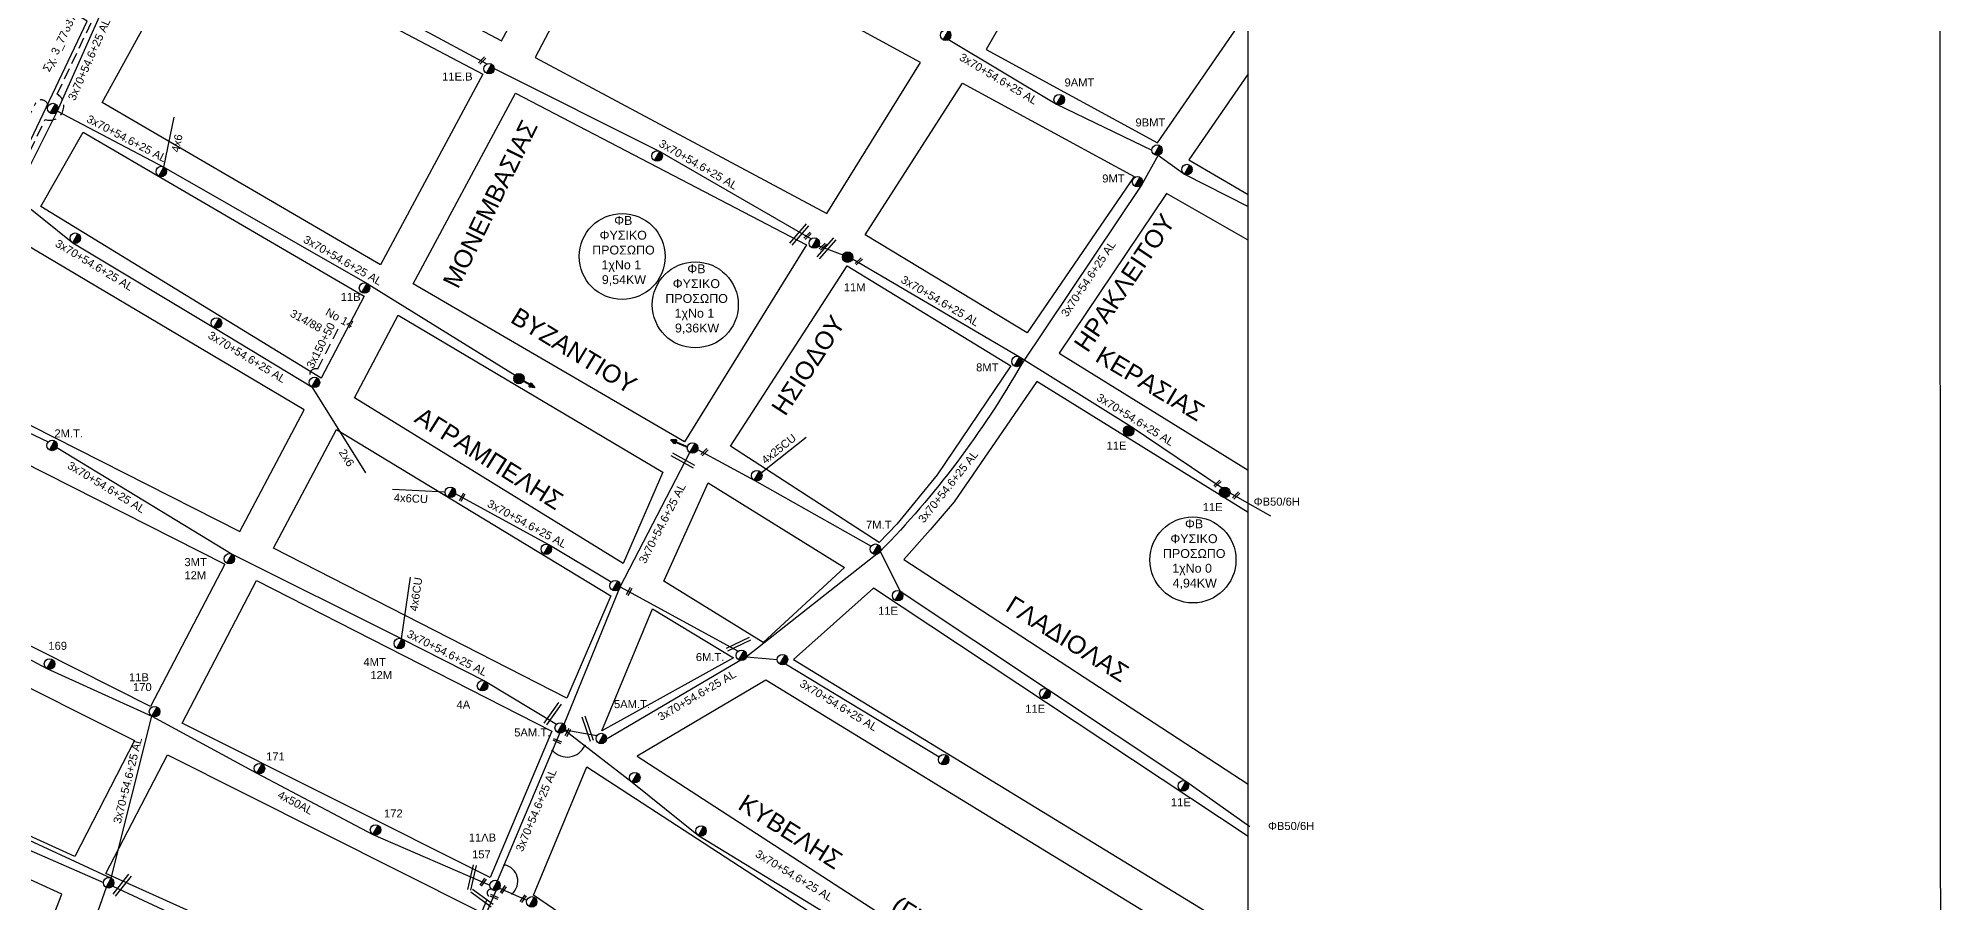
# Model space of a CAD drawing. Header units: millimetres. Extents: x 855 to 3091, y 750 to 2767.
# Drawn here: x 2662.5 to 3090.6, y 1259.4 to 1453.9 of the extents above; entities that cross this region are included whole.
import ezdxf
from ezdxf.enums import TextEntityAlignment as Align

# ---------------------------------------------------------------- set-up
doc = ezdxf.new("R2010")
doc.units = ezdxf.units.MM
doc.linetypes.add('DASHED', pattern=[19.05, 12.7, -6.35])
for name, color, linetype, lineweight in [('2x6', 7, 'SYN_LINE', 30), ('3x150+50', 7, 'Continuous', 30), ('3x150+50 XLPE', 7, 'SYN_LINE', 30), ('3x70+54.6+25 AL', 7, 'SYN_LINE', 30), ('4x16', 7, 'Continuous', 30), ('4x25CU', 7, 'Continuous', 30), ('4x50AL', 7, 'Continuous', 30), ('4x6', 7, 'SYN_LINE', 30), ('4x6CU', 7, 'Continuous', 30), ('Υπόβαθρο ΔΕΗ', 7, 'Continuous', 30)]:
    doc.layers.add(name, color=color, linetype=linetype, lineweight=lineweight)
for name, color, linetype in [('TEXT ΚΑΛΩΔΙΩΝ', 7, 'Continuous'), ('Άγνωστα', 7, 'Continuous'), ('Επίτονοι', 7, 'Continuous'), ('Επιγραφές - Σχήματα', 7, 'Continuous'), ('Μηχανική τομή', 7, 'Continuous'), ('Στύλος Ξύλινος', 7, 'Continuous'), ('Στύλος Ξύλινος @ 1', 7, 'Continuous'), ('Στύλος ΦΜ', 7, 'Continuous'), ('Στύλος ΦΜ @ 1', 7, 'Continuous'), ('Συνδέσεις', 7, 'Continuous'), ('Τομή', 7, 'Continuous')]:
    doc.layers.add(name, color=color, linetype=linetype)
doc.styles.add('arial', font='arial.ttf')
doc.styles.get("Standard").update_dxf_attribs({"font": 'arial.ttf'})
doc.linetypes.add('SYN_LINE', pattern='A,0.5,-0.0001,["/\\/\\/\\/",Standard,S=0.1,R=0,X=0,Y=-0.05],-0.25', length=0.7501)

# ---------------------------------------------------------------- blocks, each defined once
blk = doc.blocks.new('ΥΠΑΡΧΩΝ ΤΣΙΜΕΝΤΕΝΙΟΣ ΣΤΥΛΟΣ')
at = {"layer": 'Στύλος ΦΜ'}
blk.add_hatch(color=7, dxfattribs=at).paths.add_polyline_path([(-1.29, -2.28, 0.574793), (2.62, 0, 0.268822), (1.3, 2.27)])
at = {"layer": 'Στύλος ΦΜ', "color": 7}
blk.add_line((-1.29, -2.28), (1.3, 2.27), dxfattribs=at)
blk.add_circle((0, 0), 2.62, dxfattribs=at)
at = {"layer": 'Στύλος ΦΜ', "flags": 4}
for tag, p in [('ΑΡΙΘΜΟΣ', (-4.68, 8.05)), ('ΤΥΠΟΣ', (-4.91, 3.03))]:
    blk.add_attdef(tag, p, '', height=4, dxfattribs=at)
blk = doc.blocks.new('ΥΠΑΡΧΩΝ ΞΥΛΙΝΟΣ ΣΤΥΛΟΣ')
at = {"layer": 'Στύλος Ξύλινος'}
h = blk.add_hatch(color=7, dxfattribs=at)
h.paths.add_polyline_path([(-2.62, 0, 0.270008), (-1.29, -2.28), (1.3, 2.27, 0.576266)])
h.paths.add_polyline_path([(-1.29, -2.28, 0.574793), (2.62, 0, 0.268822), (1.3, 2.27)])
at = {"layer": 'Στύλος Ξύλινος', "color": 7}
blk.add_line((-1.29, -2.28), (1.3, 2.27), dxfattribs=at)
blk.add_circle((0, 0), 2.62, dxfattribs=at)
at = {"layer": 'Στύλος Ξύλινος', "flags": 4}
for tag, p in [('ΑΡΙΘΜΟΣ', (-4.91, 8.6)), ('ΤΥΠΟΣ', (-4.85, 3.39))]:
    blk.add_attdef(tag, p, '', height=4, dxfattribs=at)
blk = doc.blocks.new('ΕΠΙΤΟΝΟΣ')
at = {"layer": 'Επίτονοι', "lineweight": 40, "ltscale": 40}
blk.add_hatch(color=256, dxfattribs=at).paths.add_polyline_path([(-1.13, 6.47), (0, 9.1), (1.13, 6.47)])
for p, q in [((-1.13, 6.47), (0, 9.1)), ((1.13, 6.47), (-1.13, 6.47)), ((-1.13, 6.47), (0, 6.47)), ((0, 9.1), (1.13, 6.47)), ((0, 6.47), (0, 0))]:
    blk.add_line(p, q, dxfattribs=at)
blk = doc.blocks.new('ΤΟΜΗ')
at = {"layer": 'Τομή', "ltscale": 40}
for p, q in [((-5.7, 0), (17.1, 0)), ((-5.7, -2.8), (17.1, -2.8))]:
    blk.add_line(p, q, dxfattribs=at)
blk = doc.blocks.new('ΜΗΧΑΝΙΚΗ ΤΟΜΗ')
at = {"layer": 'Μηχανική τομή', "ltscale": 40}
for p, q in [((-1.9, 0.8), (5.7, 0.8)), ((-1.9, -0.8), (5.7, -0.8))]:
    blk.add_line(p, q, dxfattribs=at)
blk = doc.blocks.new('_ΣΥΝΔΕΣΗ')
at = {"layer": 'Συνδέσεις', "linetype": 'SYN_LINE', "ltscale": 40}
blk.add_hatch(color=256, dxfattribs=at).paths.add_polyline_path([(0.5, 0, 1), (-0.5, 0, 1)])
at = {"layer": 'Συνδέσεις'}
blk.add_circle((0, 0), 0.5, dxfattribs=at)

msp = doc.modelspace()

# ---------------------------------------------------------------- linework, layer by layer
at = {"lineweight": -3, "ltscale": 0.2}
for centre in [(2793.82, 1404.78), (2810.27, 1393.9), (2922.19, 1336.54)]:
    msp.add_circle(centre, 9.67, dxfattribs=at)
at = {"layer": '2x6', "color": 6, "linetype": 'SYN_LINE', "lineweight": -3, "ltscale": 15}
msp.add_lwpolyline([(2724.04, 1375.44), (2736.09, 1356.13)], dxfattribs=at)
at = {"layer": '3x150+50', "lineweight": -3}
msp.add_lwpolyline([(876.93, 763.69), (2934.6, 763.16), (2934.6, 1746.06), (876.93, 1746.06)], close=True, dxfattribs=at)
at = {"layer": '3x150+50', "color": 6, "linetype": 'DASHED', "lineweight": -3, "ltscale": 0.2}
for points in [[(2646.01, 1442.42), (2659.91, 1435.3), (2661.85, 1439.16, -0.764867), (2664.71, 1438.57, -0.710555)], [(2729.9, 1388.46), (2725.32, 1379.45, 0.779635), (2723.87, 1377.37, -4.415928)]]:
    msp.add_lwpolyline(points, format="xyb", dxfattribs=at)
at = {"layer": '3x150+50', "color": 5, "linetype": 'DASHED', "lineweight": -3, "ltscale": 0.2}
msp.add_lwpolyline([(2750.28, 1232.8, -0.94642), (2751.98, 1233.16), (2763.8, 1260.97, -0.783204), (2764.41, 1262.47, 3.588148)], format="xyb", dxfattribs=at)
at = {"layer": '3x150+50 XLPE', "color": 2, "linetype": 'DASHED', "lineweight": -3, "ltscale": 0.2}
msp.add_lwpolyline([(2537.71, 1473.39, -0.533135), (2542.28, 1467.87), (2646.98, 1399.75), (2654.72, 1416.01, -0.729508), (2657.35, 1421.53), (2664.03, 1435.56, 0.876727), (2666.77, 1441.31), (2676.17, 1461.04, -0.977185), (2676.36, 1462.45)], format="xyb", dxfattribs=at)
at = {"layer": '3x70+54.6+25 AL', "color": 2, "linetype": 'SYN_LINE', "lineweight": -3, "ltscale": 15}
for points in [[(2695.14, 1489.29), (2714.8, 1474.44), (2728.21, 1467.07), (2763.39, 1448.08)], [(2765.05, 1447.09), (2802.28, 1428.4), (2836.36, 1408.76)]]:
    msp.add_lwpolyline(points, dxfattribs=at)
at = {"layer": '3x70+54.6+25 AL', "color": 6, "linetype": 'SYN_LINE', "lineweight": -3, "ltscale": 15}
for points in [[(2647.7, 1399.44), (2657.22, 1418.34), (2666.84, 1437.57), (2677.74, 1462.11)], [(2666.8, 1437.48), (2690.75, 1424.9), (2736.46, 1398.71), (2769.73, 1378.11)], [(2657.22, 1418.34), (2670.24, 1407.88), (2701.99, 1388.8), (2724.04, 1375.44)], [(2636.41, 1376.55), (2664.73, 1363.07)], [(2666.68, 1361.8), (2706.08, 1337.83), (2744.29, 1318.77), (2763.01, 1309.26), (2779.08, 1299.61)]]:
    msp.add_lwpolyline(points, dxfattribs=at)
at = {"layer": '3x70+54.6+25 AL', "color": 62, "linetype": 'SYN_LINE', "lineweight": -3, "ltscale": 15}
for points in [[(2867.24, 1453.56), (2891.53, 1439.02), (2912.94, 1428.67)], [(2914.4, 1427.57), (2920.26, 1423.3), (2934.6, 1416.01)], [(2830.59, 1313.19), (2865.14, 1292.24)]]:
    msp.add_lwpolyline(points, dxfattribs=at)
at = {"layer": '3x70+54.6+25 AL', "color": 62, "linetype": 'SYN_LINE', "lineweight": -3, "ltscale": 7}
for points in [[(2914.4, 1427.57), (2910.7, 1420.96)], [(2821.76, 1314.73), (2828.7, 1314.11)]]:
    msp.add_lwpolyline(points, dxfattribs=at)
at = {"layer": '3x70+54.6+25 AL', "color": 62, "linetype": 'SYN_LINE', "lineweight": -3, "ltscale": 15}
msp.add_lwpolyline([(2910.7, 1420.96), (2883.63, 1380.59, -0.063687), (2851.84, 1338.41), (2821.76, 1314.73), (2790.29, 1296.24)], format="xyb", dxfattribs=at)
at = {"layer": '3x70+54.6+25 AL', "color": 1, "linetype": 'SYN_LINE', "lineweight": -3, "ltscale": 7}
msp.add_lwpolyline([(2838.02, 1407.15), (2843.46, 1405.12)], dxfattribs=at)
at = {"layer": '3x70+54.6+25 AL', "color": 1, "linetype": 'SYN_LINE', "lineweight": -3, "ltscale": 15}
for points in [[(2845.66, 1404.29), (2883.19, 1382.2), (2908.31, 1366.55), (2928.79, 1352.76)], [(2810.79, 1361.41), (2823.52, 1354.46), (2849.85, 1339.65)], [(2930.52, 1351.63), (2939.62, 1346.46)], [(2851.84, 1338.41), (2856.38, 1329.54)], [(2856.38, 1329.54), (2889.48, 1307.5), (2920.6, 1286.75), (2935, 1276.61)], [(2595.5, 1297.16), (2625.29, 1289.12), (2647.1, 1279.68), (2678.93, 1264.94), (2688.07, 1301.39)]]:
    msp.add_lwpolyline(points, dxfattribs=at)
at = {"layer": '3x70+54.6+25 AL', "color": 27, "linetype": 'SYN_LINE', "lineweight": -3, "ltscale": 15}
for points in [[(2780.74, 1299.58), (2793.38, 1330.48), (2809.07, 1360.69)], [(2791.34, 1331.52), (2777.34, 1339.96), (2756.31, 1351.42)], [(2793.38, 1330.48), (2819.93, 1316.02)], [(2765.81, 1264.34), (2779.8, 1297.58)], [(2780.94, 1298.22), (2796.08, 1286.54), (2810.98, 1274.56), (2839.28, 1257.33)], [(2752.28, 1231.42), (2765.45, 1262.17)]]:
    msp.add_lwpolyline(points, dxfattribs=at)
at = {"layer": '3x70+54.6+25 AL', "color": 62, "linetype": 'SYN_LINE', "lineweight": -3, "ltscale": 8}
msp.add_lwpolyline([(2788.12, 1296.98), (2780.94, 1298.22)], dxfattribs=at)
at = {"layer": '3x70+54.6+25 AL', "color": 173, "linetype": 'SYN_LINE', "lineweight": -3, "ltscale": 15}
for points in [[(2595.1, 1295.63), (2624.13, 1287.08), (2645.93, 1277.63), (2677.16, 1263.98)], [(2677.76, 1262.89), (2667.84, 1234.73), (2664.45, 1225.37), (2651.08, 1191.51), (2632.32, 1159.99)]]:
    msp.add_lwpolyline(points, dxfattribs=at)
at = {"layer": '3x70+54.6+25 AL', "color": 133, "linetype": 'SYN_LINE', "lineweight": -3, "ltscale": 15}
msp.add_lwpolyline([(2679.27, 1263.2), (2718.78, 1244.7), (2740.39, 1235.65)], dxfattribs=at)
at = {"layer": '4x16', "color": 27, "linetype": 'Continuous', "lineweight": -3, "ltscale": 0.2}
msp.add_lwpolyline([(2766.26, 1262.74), (2772.36, 1260)], dxfattribs=at)
at = {"layer": '4x25CU', "color": 1, "linetype": 'SYN_LINE', "lineweight": -3, "ltscale": 15}
msp.add_lwpolyline([(2825.11, 1356.09), (2835.19, 1364.12)], dxfattribs=at)
at = {"layer": '4x50AL', "color": 1, "linetype": 'Continuous', "lineweight": -3, "ltscale": 0.2}
msp.add_lwpolyline([(2622.76, 1334.32), (2664.45, 1312.12), (2688.07, 1301.39), (2711.67, 1288.58), (2737.78, 1274.8), (2764.05, 1263.39)], dxfattribs=at)
at = {"layer": '4x6', "color": 6, "linetype": 'SYN_LINE', "lineweight": -3, "ltscale": 15}
msp.add_lwpolyline([(2690.75, 1424.9), (2693.05, 1436.08)], dxfattribs=at)
at = {"layer": '4x6CU', "color": 27, "linetype": 'SYN_LINE', "lineweight": -3, "ltscale": 15}
msp.add_lwpolyline([(2754.01, 1351.81), (2742.16, 1352.38)], dxfattribs=at)
at = {"layer": '4x6CU', "color": 6, "linetype": 'SYN_LINE', "lineweight": -3, "ltscale": 15}
msp.add_lwpolyline([(2744.17, 1318.83), (2746.19, 1332.67)], dxfattribs=at)
at = {"layer": 'Επιγραφές - Σχήματα', "lineweight": -3}
msp.add_lwpolyline([(854.53, 1772.42), (3089.94, 1772.28), (3090.64, 753.14), (854.53, 753.28)], close=True, dxfattribs=at)
at = {"layer": 'Υπόβαθρο ΔΕΗ', "lineweight": -3}
for points in [[(2550.14, 1532.16), (2533.65, 1513.59), (2531.78, 1509.41), (2530.82, 1504.91), (2533.77, 1487.63), (2539.3, 1471), (2646.57, 1401.21), (2673.49, 1457.74), (2550.14, 1532.16)], [(2934.6, 1466.82), (2896.6, 1487.69), (2875.67, 1451.35), (2914.22, 1430.31), (2934.6, 1459.89)], [(2934.6, 1445.89), (2921.29, 1426.52), (2934.6, 1418.7)], [(2934.6, 1408.45), (2916.28, 1418.93), (2892.09, 1383.03), (2934.6, 1356.74)], [(2934.6, 1347.18), (2887.07, 1376.64), (2868.5, 1349.58), (2863.08, 1343.3), (2857.18, 1336.64), (2934.6, 1286.14)], [(2934.6, 1274.33), (2850.37, 1330.19), (2832.37, 1314.11), (2934.6, 1251.69)], [(2934.6, 1243.15), (2826.16, 1309.46), (2797.16, 1292.42), (2934.6, 1203.35)], [(2594.83, 1294.73), (2559.98, 1234.74), (2642.9, 1197.81), (2667.79, 1261.38), (2594.83, 1294.73)]]:
    msp.add_lwpolyline(points, dxfattribs=at)
for points in [[(2766.65, 1453.29), (2778.08, 1474.36), (2785.33, 1470.69), (2774.27, 1449.54), (2839.86, 1414.44), (2860.91, 1448.4), (2723.62, 1523.18), (2703.19, 1487.04)], [(2698.85, 1479.37), (2762.47, 1445.82), (2739.44, 1402.87), (2676.87, 1439.41)], [(2870.35, 1443.74), (2908.99, 1422.77), (2884.87, 1387.64), (2848.49, 1409.68)], [(2769.82, 1441.48), (2835.31, 1407.41), (2807.82, 1363.07), (2746.84, 1398.62)], [(2672.62, 1432.77), (2735.78, 1395.85), (2726.09, 1377.43), (2663.05, 1415.99)], [(2659.37, 1407.66), (2654.69, 1390.2), (2645.24, 1374.68), (2707.83, 1342.95), (2722.3, 1370.32)], [(2844.46, 1402.7), (2881.23, 1380.2), (2864.7, 1355.71), (2855.63, 1344.61), (2851.62, 1340.44), (2818.2, 1362.11)], [(2743.42, 1391.59), (2803, 1356.27), (2794.04, 1335.71), (2733.6, 1373.02)], [(2641.18, 1367.59), (2704.45, 1335.6), (2687.71, 1303.54), (2621.67, 1336.85)], [(2729.6, 1365.85), (2791.25, 1328.46), (2781.36, 1305.42), (2715.37, 1339.16)], [(2813.17, 1353.91), (2843.79, 1334.8), (2825.53, 1317.97), (2803.22, 1331.73)], [(2711.59, 1331.88), (2778.03, 1298.01), (2764.13, 1265.08), (2694.84, 1299.84)], [(2617.19, 1329.43), (2684.14, 1295.96), (2670.7, 1269.81), (2600.31, 1301.94)], [(2800.64, 1325.51), (2818.89, 1314.51), (2789.23, 1298.09)], [(2691.55, 1292.7), (2761.16, 1257.78), (2750.24, 1233.31), (2677.7, 1266.02)], [(2785.91, 1289.98), (2871.51, 1234.34), (2852.19, 1207.65), (2773.89, 1261.13)]]:
    msp.add_lwpolyline(points, close=True, dxfattribs=at)
for centre, radius, start, end in [((2781.44, 1296.55), 4.34, 221.1322, 335.9614), ((2766.58, 1264.28), 3.77, 311.7534, 78.3845)]:
    msp.add_arc(centre, radius, start, end, dxfattribs=at)

# ---------------------------------------------------------------- block references
at = {"layer": 'Επίτονοι', "lineweight": -3}
for p, xscale, yscale, zscale, rotation in [((2770.6, 1377.32), 0.4499999999998181, 0.4499999999998181, 0.4499999999998181, 240.4130067764014), ((2808.49, 1361.94), 0.449999999999818, 0.449999999999818, 0.449999999999818, 66.30421483299578)]:
    msp.add_blockref('ΕΠΙΤΟΝΟΣ', p, dxfattribs=dict(at, xscale=xscale, yscale=yscale, zscale=zscale, rotation=rotation))
at = {"layer": 'Μηχανική τομή', "lineweight": -3, "zscale": 0.4999999999999997}
for p, xscale, yscale, rotation in [((2762.68, 1449.18), 0.2499999999999997, 0.2499999999999997, 223.4586201510506), ((2835.88, 1409.76), 0.2499999999999997, 0.2499999999999997, 223.4586201510506), ((2839.29, 1407.34), 0.2499999999999997, 0.2499999999999997, 223.4586201510506), ((2847.37, 1404.01), 0.2499999999999997, 0.2499999999999997, 223.4586201510506), ((2812.69, 1361.09), 0.2499999999999997, 0.2499999999999997, 223.4586201510506), ((2928.03, 1354.02), 0.2499999999999997, 0.2499999999999997, 223.4586201510506), ((2757.67, 1350.26), 0.2499999999999996, 0.2499999999999996, 61.40800938853786), ((2932.26, 1351.36), 0.2499999999999997, 0.2499999999999997, 223.4586201510506), ((2795.22, 1329.06), 0.2499999999999996, 0.2499999999999996, 61.40800938853786), ((2781.43, 1297.35), 0.2499999999999996, 0.2499999999999996, 61.40800938853786), ((2778.76, 1296.04), 0.2499999999999996, 0.2499999999999996, 336.5673870650123), ((2762.76, 1264.46), 0.2499999999999997, 0.2499999999999997, 234.9952030051229), ((2767.33, 1262.78), 0.2499999999999997, 0.2499999999999997, 234.9952030051229), ((2764.55, 1260.99), 0.2499999999999996, 0.2499999999999996, 336.5673870650123), ((2771.82, 1260.75), 0.2499999999999997, 0.2499999999999997, 234.9952030051229)]:
    msp.add_blockref('ΜΗΧΑΝΙΚΗ ΤΟΜΗ', p, dxfattribs=dict(at, xscale=xscale, yscale=yscale, rotation=rotation))
at = {"layer": 'Στύλος Ξύλινος @ 1', "lineweight": -3, "ltscale": 40}
ref = msp.add_blockref('ΥΠΑΡΧΩΝ ΞΥΛΙΝΟΣ ΣΤΥΛΟΣ', (2844.53, 1404.64), dxfattribs=dict(at, xscale=0.4499999999998181, yscale=0.4499999999998181, zscale=0.4499999999998181))
ref.add_attrib('ΤΥΠΟΣ', '11M', (2843.67, 1396.96), dxfattribs={"layer": 'Στύλος Ξύλινος', "height": 1.8, "flags": 4})
at = {"layer": 'Στύλος Ξύλινος @ 1', "lineweight": -3, "ltscale": 40, "xscale": 0.4499999999998181, "yscale": 0.4499999999998181, "zscale": 0.4499999999998181}
msp.add_blockref('ΥΠΑΡΧΩΝ ΞΥΛΙΝΟΣ ΣΤΥΛΟΣ', (2770.6, 1377.32), dxfattribs=at)
at = {"layer": 'Στύλος Ξύλινος @ 1', "lineweight": -3, "ltscale": 40}
ref = msp.add_blockref('ΥΠΑΡΧΩΝ ΞΥΛΙΝΟΣ ΣΤΥΛΟΣ', (2907.72, 1365.53), dxfattribs=dict(at, xscale=0.4499999999998181, yscale=0.4499999999998181, zscale=0.4499999999998181))
ref.add_attrib('ΤΥΠΟΣ', '11E', (2902.77, 1361.35), dxfattribs={"layer": 'Στύλος Ξύλινος', "height": 1.8, "flags": 4})
ref = msp.add_blockref('ΥΠΑΡΧΩΝ ΞΥΛΙΝΟΣ ΣΤΥΛΟΣ', (2929.35, 1351.72), dxfattribs=dict(at, xscale=0.4499999999998181, yscale=0.4499999999998181, zscale=0.4499999999998181))
ref.add_attrib('ΤΥΠΟΣ', '11E', (2924.39, 1347.53), dxfattribs={"layer": 'Στύλος Ξύλινος', "height": 1.8, "flags": 4})
at = {"layer": 'Στύλος ΦΜ @ 1', "lineweight": -3, "ltscale": 40}
ref = msp.add_blockref('ΥΠΑΡΧΩΝ ΤΣΙΜΕΝΤΕΝΙΟΣ ΣΤΥΛΟΣ', (2866.57, 1454.53), dxfattribs=dict(at, xscale=0.4499999999998181, yscale=0.4499999999998181, zscale=0.4499999999998181))
ref.add_attrib('ΤΥΠΟΣ', '12B', (2861.57, 1463.73), dxfattribs={"layer": 'Στύλος ΦΜ', "height": 1.8, "flags": 4})
ref.add_attrib('ΑΡΙΘΜΟΣ', '10MT', (2861.89, 1460.82), dxfattribs={"layer": 'Στύλος ΦΜ', "height": 1.8, "flags": 4})
ref = msp.add_blockref('ΥΠΑΡΧΩΝ ΤΣΙΜΕΝΤΕΝΙΟΣ ΣΤΥΛΟΣ', (2763.88, 1447.01), dxfattribs=dict(at, xscale=0.4499999999998181, yscale=0.4499999999998181, zscale=0.4499999999998181))
ref.add_attrib('ΤΥΠΟΣ', '11E.B', (2753.33, 1444.36), dxfattribs={"layer": 'Στύλος ΦΜ', "height": 1.8, "flags": 4})
ref = msp.add_blockref('ΥΠΑΡΧΩΝ ΤΣΙΜΕΝΤΕΝΙΟΣ ΣΤΥΛΟΣ', (2892.11, 1440.05), dxfattribs=dict(at, xscale=0.4499999999998181, yscale=0.4499999999998181, zscale=0.4499999999998181))
ref.add_attrib('ΤΥΠΟΣ', '9AMT', (2893.31, 1443.02), dxfattribs={"layer": 'Στύλος ΦΜ', "height": 1.8, "flags": 4})
at = {"layer": 'Στύλος ΦΜ @ 1', "lineweight": -3, "ltscale": 40, "xscale": 0.4499999999998181, "yscale": 0.4499999999998181, "zscale": 0.4499999999998181}
for p in [(2665.77, 1438.05), (2801.69, 1427.38), (2690.16, 1423.88), (2920.84, 1424.33), (2670.82, 1408.9), (2837.04, 1407.8), (2702.58, 1389.82), (2724.62, 1376.47), (2809.65, 1361.71), (2824.1, 1355.49), (2755.18, 1351.75), (2776.75, 1338.94), (2792.23, 1330.75), (2829.87, 1314.12), (2866.14, 1291.61), (2796.66, 1287.57), (2811.56, 1275.59), (2678.34, 1263.92), (2773.48, 1259.64)]:
    msp.add_blockref('ΥΠΑΡΧΩΝ ΤΣΙΜΕΝΤΕΝΙΟΣ ΣΤΥΛΟΣ', p, dxfattribs=at)
at = {"layer": 'Στύλος ΦΜ @ 1', "lineweight": -3, "ltscale": 40}
ref = msp.add_blockref('ΥΠΑΡΧΩΝ ΤΣΙΜΕΝΤΕΝΙΟΣ ΣΤΥΛΟΣ', (2914.12, 1428.71), dxfattribs=dict(at, xscale=0.449999999999818, yscale=0.449999999999818, zscale=0.449999999999818))
ref.add_attrib('ΤΥΠΟΣ', '9ΒMT', (2909.27, 1434.03), dxfattribs={"layer": 'Στύλος ΦΜ', "height": 1.8, "rotation": 360, "flags": 4})
ref = msp.add_blockref('ΥΠΑΡΧΩΝ ΤΣΙΜΕΝΤΕΝΙΟΣ ΣΤΥΛΟΣ', (2909.72, 1421.6), dxfattribs=dict(at, xscale=0.449999999999818, yscale=0.449999999999818, zscale=0.449999999999818))
ref.add_attrib('ΤΥΠΟΣ', '9MT', (2901.79, 1421.43), dxfattribs={"layer": 'Στύλος ΦΜ', "height": 1.8, "flags": 4})
ref = msp.add_blockref('ΥΠΑΡΧΩΝ ΤΣΙΜΕΝΤΕΝΙΟΣ ΣΤΥΛΟΣ', (2735.87, 1397.69), dxfattribs=dict(at, xscale=0.4499999999998181, yscale=0.4499999999998181, zscale=0.4499999999998181))
ref.add_attrib('ΤΥΠΟΣ', '11B', (2730.52, 1394.8), dxfattribs={"layer": 'Στύλος ΦΜ', "height": 1.8, "flags": 4})
ref = msp.add_blockref('ΥΠΑΡΧΩΝ ΤΣΙΜΕΝΤΕΝΙΟΣ ΣΤΥΛΟΣ', (2882.61, 1381.18), dxfattribs=dict(at, xscale=0.4499999999998181, yscale=0.4499999999998181, zscale=0.4499999999998181))
ref.add_attrib('ΤΥΠΟΣ', '8MT', (2873.42, 1378.94), dxfattribs={"layer": 'Στύλος ΦΜ', "height": 1.8, "flags": 4})
ref = msp.add_blockref('ΥΠΑΡΧΩΝ ΤΣΙΜΕΝΤΕΝΙΟΣ ΣΤΥΛΟΣ', (2665.6, 1362.28), dxfattribs=dict(at, xscale=0.4499999999998181, yscale=0.4499999999998181, zscale=0.4499999999998181))
ref.add_attrib('ΤΥΠΟΣ', '2M.T.', (2666.13, 1364.09), dxfattribs={"layer": 'Στύλος ΦΜ', "height": 1.8, "flags": 4})
ref = msp.add_blockref('ΥΠΑΡΧΩΝ ΤΣΙΜΕΝΤΕΝΙΟΣ ΣΤΥΛΟΣ', (2850.79, 1338.95), dxfattribs=dict(at, xscale=0.4499999999998181, yscale=0.4499999999998181, zscale=0.4499999999998181))
ref.add_attrib('ΤΥΠΟΣ', '7M.T.', (2848.66, 1343.55), dxfattribs={"layer": 'Στύλος ΦΜ', "height": 1.8, "rotation": 360, "flags": 4})
ref = msp.add_blockref('ΥΠΑΡΧΩΝ ΤΣΙΜΕΝΤΕΝΙΟΣ ΣΤΥΛΟΣ', (2705.49, 1336.81), dxfattribs=dict(at, xscale=0.4499999999998181, yscale=0.4499999999998181, zscale=0.4499999999998181))
ref.add_attrib('ΤΥΠΟΣ', '3MT', (2695.37, 1335.15), dxfattribs={"layer": 'Στύλος ΦΜ', "height": 1.8, "flags": 4})
ref.add_attrib('ΑΡΙΘΜΟΣ', '12M', (2695.37, 1332.19), dxfattribs={"layer": 'Στύλος ΦΜ', "height": 1.8, "flags": 4})
ref = msp.add_blockref('ΥΠΑΡΧΩΝ ΤΣΙΜΕΝΤΕΝΙΟΣ ΣΤΥΛΟΣ', (2855.79, 1328.51), dxfattribs=dict(at, xscale=0.4499999999998179, yscale=0.4499999999998179, zscale=0.4499999999998179))
ref.add_attrib('ΤΥΠΟΣ', '11E', (2851.38, 1324.2), dxfattribs={"layer": 'Στύλος ΦΜ', "height": 1.8, "flags": 4})
ref = msp.add_blockref('ΥΠΑΡΧΩΝ ΤΣΙΜΕΝΤΕΝΙΟΣ ΣΤΥΛΟΣ', (2743.71, 1317.74), dxfattribs=dict(at, xscale=0.4499999999998181, yscale=0.4499999999998181, zscale=0.4499999999998181))
ref.add_attrib('ΤΥΠΟΣ', '4MT', (2735.63, 1312.68), dxfattribs={"layer": 'Στύλος ΦΜ', "height": 1.8, "flags": 4})
ref.add_attrib('ΑΡΙΘΜΟΣ', '12M', (2737.19, 1309.74), dxfattribs={"layer": 'Στύλος ΦΜ', "height": 1.8, "flags": 4})
ref = msp.add_blockref('ΥΠΑΡΧΩΝ ΤΣΙΜΕΝΤΕΝΙΟΣ ΣΤΥΛΟΣ', (2665.03, 1313.14), dxfattribs=dict(at, xscale=0.4499999999998181, yscale=0.4499999999998181, zscale=0.4499999999998181))
ref.add_attrib('ΤΥΠΟΣ', '169', (2664.77, 1316.33), dxfattribs={"layer": 'Στύλος ΦΜ', "height": 1.8, "flags": 4})
ref = msp.add_blockref('ΥΠΑΡΧΩΝ ΤΣΙΜΕΝΤΕΝΙΟΣ ΣΤΥΛΟΣ', (2820.64, 1315.08), dxfattribs=dict(at, xscale=0.4499999999998181, yscale=0.4499999999998181, zscale=0.4499999999998181))
ref.add_attrib('ΤΥΠΟΣ', '6M.T.', (2810.39, 1313.8), dxfattribs={"layer": 'Στύλος ΦΜ', "height": 1.8, "rotation": 360, "flags": 4})
ref = msp.add_blockref('ΥΠΑΡΧΩΝ ΤΣΙΜΕΝΤΕΝΙΟΣ ΣΤΥΛΟΣ', (2688.65, 1302.41), dxfattribs=dict(at, xscale=0.449999999999818, yscale=0.449999999999818, zscale=0.449999999999818))
ref.add_attrib('ΤΥΠΟΣ', '11B', (2682.91, 1309.25), dxfattribs={"layer": 'Στύλος ΦΜ', "height": 1.8, "flags": 4})
ref.add_attrib('ΑΡΙΘΜΟΣ', '170', (2683.81, 1307.05), dxfattribs={"layer": 'Στύλος ΦΜ', "height": 1.8, "flags": 4})
ref = msp.add_blockref('ΥΠΑΡΧΩΝ ΤΣΙΜΕΝΤΕΝΙΟΣ ΣΤΥΛΟΣ', (2762.42, 1308.24), dxfattribs=dict(at, xscale=0.4499999999998181, yscale=0.4499999999998181, zscale=0.4499999999998181))
ref.add_attrib('ΤΥΠΟΣ', '4A', (2756.57, 1303.11), dxfattribs={"layer": 'Στύλος ΦΜ', "height": 1.8, "flags": 4})
ref = msp.add_blockref('ΥΠΑΡΧΩΝ ΤΣΙΜΕΝΤΕΝΙΟΣ ΣΤΥΛΟΣ', (2888.89, 1306.47), dxfattribs=dict(at, xscale=0.449999999999818, yscale=0.449999999999818, zscale=0.449999999999818))
ref.add_attrib('ΤΥΠΟΣ', '11E', (2884.48, 1302.16), dxfattribs={"layer": 'Στύλος ΦΜ', "height": 1.8, "flags": 4})
ref = msp.add_blockref('ΥΠΑΡΧΩΝ ΤΣΙΜΕΝΤΕΝΙΟΣ ΣΤΥΛΟΣ', (2789.12, 1296.37), dxfattribs=dict(at, xscale=0.4499999999998181, yscale=0.4499999999998181, zscale=0.4499999999998181))
ref.add_attrib('ΤΥΠΟΣ', '5AM.T.', (2791.97, 1303.21), dxfattribs={"layer": 'Στύλος ΦΜ', "height": 1.8, "rotation": 360, "flags": 4})
ref = msp.add_blockref('ΥΠΑΡΧΩΝ ΤΣΙΜΕΝΤΕΝΙΟΣ ΣΤΥΛΟΣ', (2779.89, 1298.75), dxfattribs=dict(at, xscale=0.4499999999998181, yscale=0.4499999999998181, zscale=0.4499999999998181))
ref.add_attrib('ΤΥΠΟΣ', '5AM.T.', (2769.54, 1296.84), dxfattribs={"layer": 'Στύλος ΦΜ', "height": 1.8, "rotation": 360, "flags": 4})
ref = msp.add_blockref('ΥΠΑΡΧΩΝ ΤΣΙΜΕΝΤΕΝΙΟΣ ΣΤΥΛΟΣ', (2712.25, 1289.61), dxfattribs=dict(at, xscale=0.4499999999998181, yscale=0.4499999999998181, zscale=0.4499999999998181))
ref.add_attrib('ΤΥΠΟΣ', '171', (2713.73, 1291.44), dxfattribs={"layer": 'Στύλος ΦΜ', "height": 1.8, "flags": 4})
ref = msp.add_blockref('ΥΠΑΡΧΩΝ ΤΣΙΜΕΝΤΕΝΙΟΣ ΣΤΥΛΟΣ', (2920.01, 1285.73), dxfattribs=dict(at, xscale=0.449999999999818, yscale=0.449999999999818, zscale=0.449999999999818))
ref.add_attrib('ΤΥΠΟΣ', '11E', (2917.22, 1281.14), dxfattribs={"layer": 'Στύλος ΦΜ', "height": 1.8, "flags": 4})
ref = msp.add_blockref('ΥΠΑΡΧΩΝ ΤΣΙΜΕΝΤΕΝΙΟΣ ΣΤΥΛΟΣ', (2738.36, 1275.82), dxfattribs=dict(at, xscale=0.4499999999998181, yscale=0.4499999999998181, zscale=0.4499999999998181))
ref.add_attrib('ΤΥΠΟΣ', '172', (2740.26, 1278.62), dxfattribs={"layer": 'Στύλος ΦΜ', "height": 1.8, "flags": 4})
ref = msp.add_blockref('ΥΠΑΡΧΩΝ ΤΣΙΜΕΝΤΕΝΙΟΣ ΣΤΥΛΟΣ', (2765.23, 1263.32), dxfattribs=dict(at, xscale=0.4499999999998181, yscale=0.4499999999998181, zscale=0.4499999999998181))
ref.add_attrib('ΤΥΠΟΣ', '11ΛΒ', (2759.32, 1273.21), dxfattribs={"layer": 'Στύλος ΦΜ', "height": 1.8, "flags": 4})
ref.add_attrib('ΑΡΙΘΜΟΣ', '157', (2760.06, 1269.42), dxfattribs={"layer": 'Στύλος ΦΜ', "height": 1.8, "flags": 4})
at = {"layer": 'Συνδέσεις', "lineweight": -3, "xscale": 0.25, "yscale": 0.25, "zscale": 0.25}
for p in [(2778.17, 1293.69), (2785.4, 1294.78), (2767.34, 1267.97), (2769.09, 1261.47)]:
    msp.add_blockref('_ΣΥΝΔΕΣΗ', p, dxfattribs=at)
at = {"layer": 'Τομή', "lineweight": -3}
for p, xscale, yscale, zscale, rotation in [((2832.48, 1408.88), 0.2499999999999997, 0.2499999999999997, 0.2499999999999997, 48.89443786053261), ((2838.58, 1405.78), 0.2499999999999996, 0.2499999999999996, 0.2499999999999996, 48.89443786053261), ((2808.6, 1357.87), 0.2499999999999996, 0.2499999999999996, 0.2499999999999996, 151.1232151678777), ((2818.58, 1317.33), 0.2499999999999997, 0.2499999999999997, 0.2499999999999997, 25.89969492176905), ((2777.11, 1301.01), 0.2499999999999996, 0.2499999999999996, 0.2499999999999996, 54.35336593003947), ((2786.23, 1297.09), 0.2499999999999996, 0.2499999999999996, 0.2499999999999996, 108.7067318600716), ((2759.43, 1263.82), 0.2499999999999996, 0.2499999999999996, 0.2499999999999996, 76.6796390086678), ((2680.24, 1262.49), 0.2499999999999996, 0.2499999999999996, 0.2499999999999996, 51.59613029584133), ((2763.22, 1259.32), 0.2499999999999997, 0.2499999999999997, 0.2499999999999997, 143.6573795502625)]:
    msp.add_blockref('ΤΟΜΗ', p, dxfattribs=dict(at, xscale=xscale, yscale=yscale, zscale=zscale, rotation=rotation))

# ---------------------------------------------------------------- texts
at = {"lineweight": -3, "ltscale": 40, "char_height": 4, "width": 65.6312, "attachment_point": 1, "style": 'arial'}
for s, insert, rotation in [('MONEMBAΣIAΣ', (2753.32, 1399.06), 63.9415), ('HPAKΛEITOY', (2895.17, 1385.17), 56.1328), ('BYZANTIOY', (2770.49, 1393.55), 328.6847), ('KEPAΣIAΣ', (2901.97, 1384.83), 329.3073), ('AΓPAMΠEΛHΣ', (2748.93, 1371.12), 327.8882), ('ΓΛAΔIOΛAΣ', (2881.86, 1328.7), 328.0276), ('KYBEΛHΣ', (2821.7, 1284.07), 327.8096), ('(ΓΙΑΣΕΜΙΩΝ)', (2856.12, 1261.12), 327.8096)]:
    msp.add_mtext(s, dxfattribs=dict(at, insert=insert, rotation=rotation))
at = {"layer": 'TEXT ΚΑΛΩΔΙΩΝ', "linetype": 'Continuous', "lineweight": -3, "ltscale": 0.2}
for s, rotation, p in [('3x70+54.6+25 AL', 66.0564, (2673.94, 1449.11)), ('3x70+54.6+25 AL', 329.102, (2878.46, 1444.75)), ('3x70+54.6+25 AL', 332.2916, (2682.41, 1431.31)), ('4x6', 78.3602, (2693.69, 1430.26)), ('3x70+54.6+25 AL', 330.0444, (2810.96, 1425.47)), ('3x70+54.6+25 AL', 330.1931, (2731, 1403.91)), ('3x70+54.6+25 AL', 329.0019, (2675.11, 1402.85)), ('3x70+54.6+25 AL', 56.1502, (2898.66, 1399.77)), ('3x70+54.6+25 AL', 329.5203, (2865.34, 1394.8)), ('3x70+54.6+25 AL', 328.7927, (2709.45, 1382.18)), ('3x150+50', 63.0397, (2726.01, 1384.77)), ('3x70+54.6+25 AL', 328.0824, (2909.26, 1368.08)), ('4x25CU', 38.5433, (2829.03, 1361.51)), ('3x70+54.6+25 AL', 328.6897, (2677.83, 1352.9)), ('2x6', 301.9634, (2731.85, 1359.52)), ('3x70+54.6+25 AL', 51.4879, (2867.13, 1353.03)), ('3x70+54.6+25 AL', 62.5469, (2802.82, 1344.76)), ('4x6CU', 357.2481, (2746.31, 1350.38)), ('3x70+54.6+25 AL', 331.4123, (2772.45, 1344.67)), ('4x6CU', 81.7048, (2747.45, 1328.82)), ('3x70+54.6+25 AL', 333.0634, (2754.47, 1315.62)), ('3x70+54.6+25 AL', 30.4277, (2810.61, 1306.09)), ('3x70+54.6+25 AL', 328.7753, (2842.52, 1303.85)), ('3x70+54.6+25 AL', 75.9105, (2682.59, 1286.95)), ('3x70+54.6+25 AL', 67.1765, (2774.47, 1280.26)), ('4x50AL', 332.1713, (2720.35, 1281.96)), ('3x70+54.6+25 AL', 328.6751, (2832.53, 1265.55))]:
    msp.add_text(s, height=1.8, rotation=rotation, dxfattribs=at).set_placement(p, align=Align.MIDDLE_CENTER)
at = {"layer": 'Άγνωστα', "color": 7, "lineweight": -3, "insert": (2663.39, 1446.92), "char_height": 1.8, "width": 4.551914400963142e-14, "attachment_point": 1, "rotation": 64.0405}
msp.add_mtext('Σχ. 3_77637', dxfattribs=at)
at = {"layer": 'Άγνωστα', "lineweight": -3, "ltscale": 40, "char_height": 1.8, "width": 12.7137, "attachment_point": 1, "rotation": 331.2963, "style": 'arial'}
for s, insert in [('\\pt3.6;314/88', (2719.82, 1393)), ('\\pt3.6;No 14', (2727.77, 1393.29))]:
    msp.add_mtext(s, dxfattribs=dict(at, insert=insert))
at = {"layer": 'Άγνωστα', "lineweight": -3, "ltscale": 0.2, "char_height": 1.8, "width": 18.6352, "attachment_point": 1, "style": 'arial'}
for insert in [(2935.85, 1350.55), (2939.08, 1277.61)]:
    msp.add_mtext('ΦB50/6H', dxfattribs=dict(at, insert=insert))
at = {"layer": 'Υπόβαθρο ΔΕΗ', "lineweight": -3}
msp.add_text('ΗΣΙΟΔΟΥ', height=4, rotation=57, dxfattribs=at).set_placement((2835.66, 1380.33), align=Align.MIDDLE_CENTER)
at = {"layer": 'Υπόβαθρο ΔΕΗ', "lineweight": -3, "char_height": 2, "width": 17.2548, "attachment_point": 1}
for s, insert in [('{\\W8.64836; }ΦΒ \\P{\\W4.42067; }ΦΥΣΙΚΟ \\P{\\W2.28183; }ΠΡΟΣΩΠΟ', (2785.31, 1413.9)), ('{\\W5.64925; }1χΝο 1\\P{\\W5.75643; }9,54KW', (2784.78, 1403.91)), ('{\\W8.64836; }ΦΒ \\P{\\W4.42067; }ΦΥΣΙΚΟ \\P{\\W2.28183; }ΠΡΟΣΩΠΟ', (2801.76, 1403.01)), ('{\\W5.64925; }1χΝο 1\\P{\\W5.75643; }9,36KW', (2801.23, 1393.03)), ('{\\W8.64836; }ΦΒ \\P{\\W4.42067; }ΦΥΣΙΚΟ \\P{\\W2.28183; }ΠΡΟΣΩΠΟ', (2913.68, 1345.65)), ('{\\W5.64925; }1χΝο 0\\P{\\W5.75643; }4,94KW', (2913.15, 1335.67))]:
    msp.add_mtext(s, dxfattribs=dict(at, insert=insert))

doc.saveas('drawing.dxf')
